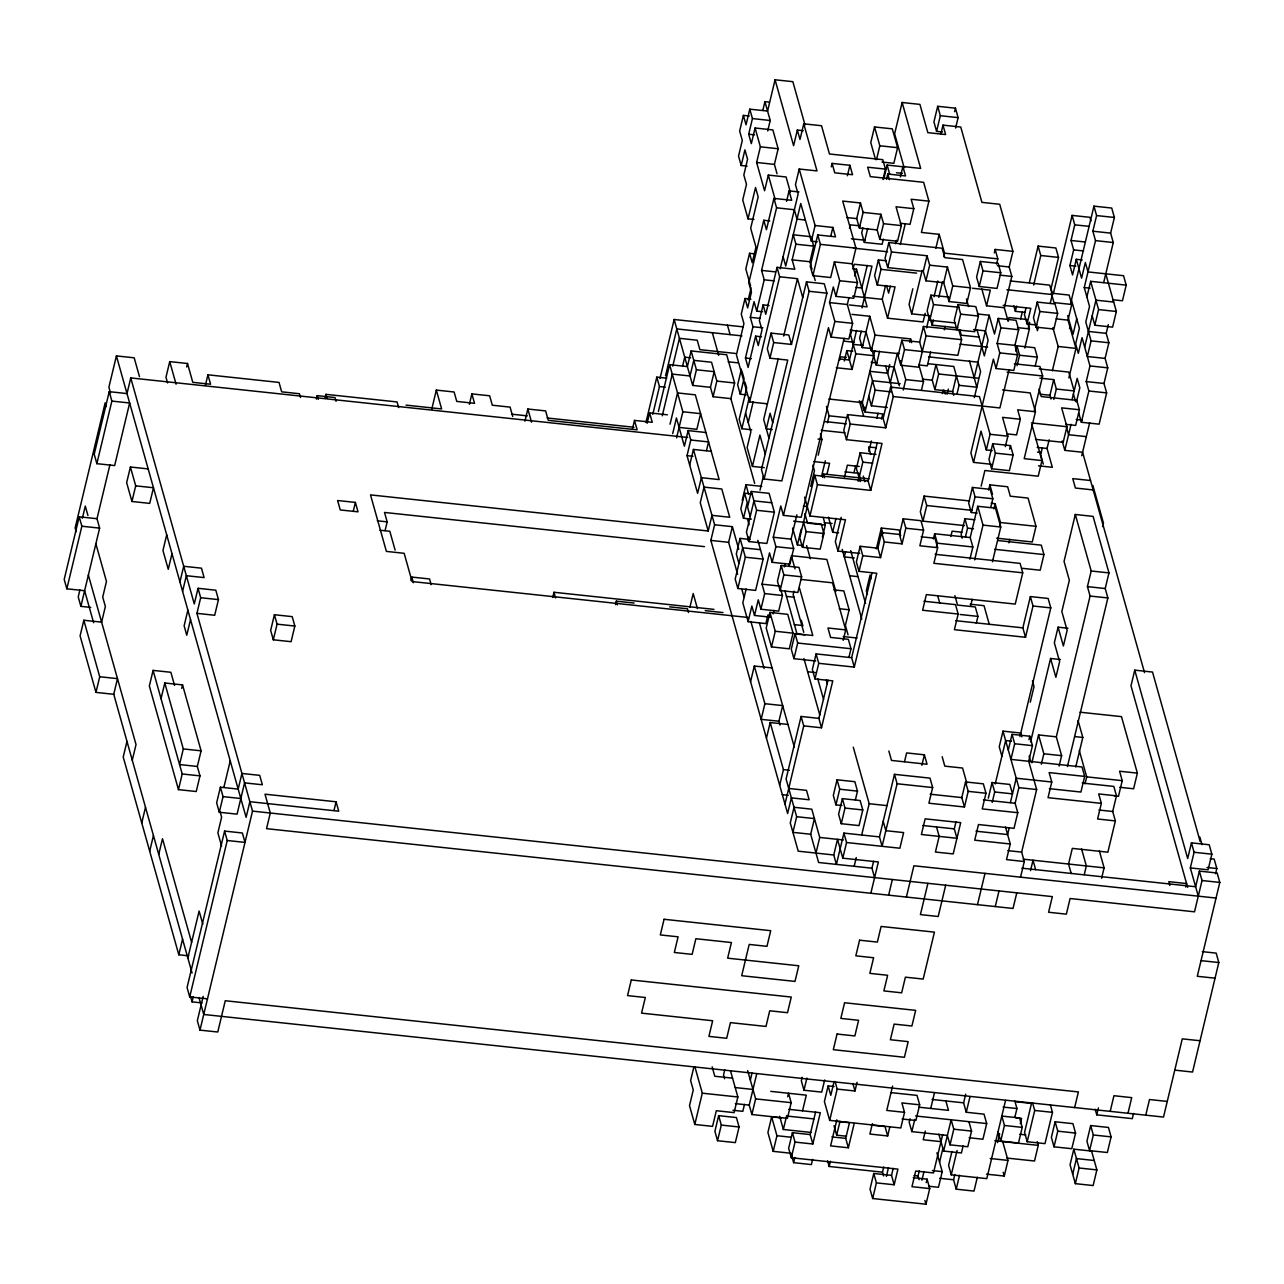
<?xml version="1.0" encoding="UTF-8"?>
<svg xmlns="http://www.w3.org/2000/svg" width="1284" height="1284" viewBox="0 0 1284 1284"><rect width="100%" height="100%" fill="white"/><g stroke="black" fill="none" stroke-linecap="round" stroke-linejoin="round"><path stroke-width="1.5" d="M139.475 376.645L134.178 357.803L116.411 355.909L108.899 387.19L110.488 392.84M90.747 607.396L80.876 606.353L99.622 528.125L96.99 518.72L79.207 516.81L64.2 579.389L66.848 588.81L84.616 590.704L93.62 622.724M109.22 391.668L94.214 454.247L96.862 463.668L114.645 465.562L129.652 402.983L111.868 401.089L109.22 391.668L127.004 393.578L130.759 377.929L687.662 437.459M82.369 518.271L85.29 506.105L87.938 515.526M66.848 588.81L81.855 526.231L79.207 516.81M96.862 463.668L111.868 401.089M79.897 589.982L78.228 596.932L80.876 606.353M96.99 518.72L109.91 464.84M95.883 543.774L106.46 581.443L102.72 597.092L105.368 606.497L101.613 622.146L83.829 620.252L80.09 635.885L95.963 692.397L113.746 694.291L192.086 973.047M130.406 467.007L126.651 482.656L131.947 501.482L149.714 503.392L153.47 487.743L135.703 485.85L130.406 467.007L148.174 468.917M131.947 501.482L135.703 485.85M300.504 397.51L299.445 393.739L281.661 391.829L279.029 382.423L207.928 374.816L210.576 384.237L192.793 382.343L187.512 363.5L169.729 361.607L165.973 377.239L167.562 382.889M95.963 692.397L99.719 676.748L83.829 620.252M186.678 366.983L187.512 363.5M113.746 694.291L117.486 678.642L99.719 676.748M166.711 534.834L162.956 550.467L168.252 569.31L171.992 553.661M205.424 385.248L207.928 374.816M126.972 741.382L123.216 757.014L178.813 954.782L188.684 955.842M174.576 685.479L170.868 672.286L153.085 670.392L149.345 686.025L178.46 789.628L196.227 791.522L199.983 775.873L197.335 766.468L201.09 750.819L182.553 684.902L164.785 682.992L161.03 698.64M132.268 760.208L136.024 744.576L88.371 575.055M179.937 581.909L183.692 566.276L201.46 568.17L204.108 577.591L186.34 575.697L182.585 591.33M187.881 610.173L184.126 625.806L186.774 635.227L190.53 619.578M141.754 822.948L145.509 807.299M198.041 588.297L200.673 597.718L196.934 613.367L214.701 615.261L218.457 599.612L215.808 590.207L198.041 588.297L194.285 603.945L130.759 377.929M181.718 688.368L182.553 684.902M149.698 851.196L153.438 835.547M164.785 682.992L183.307 748.925L179.567 764.558L197.335 766.468M158.734 854.39L162.49 838.741L191.605 942.328M178.46 789.628L182.216 773.979L153.085 670.392M178.813 954.782L182.569 939.134M220.399 787.188L216.643 802.837L219.291 812.258L237.075 814.152L244.57 782.871L262.353 784.765L259.705 775.359L241.922 773.449L238.182 789.098L220.399 787.188L223.047 796.61L219.291 812.258M316.378 399.115L317.212 395.632L334.996 397.542L336.055 401.298M223.978 786.915L230.237 760.85M187.849 957.976L199.116 911.046L202.824 924.223M325.109 397.815L325.943 394.349L397.045 401.94L398.634 407.59M274.423 614.731L270.667 630.38L273.315 639.801L291.099 641.695L294.838 626.046L292.19 616.641L274.423 614.731L277.071 624.152L273.315 639.801M224.588 831.085L227.236 840.506L245.019 842.4L242.371 832.995L224.588 831.085L187.063 987.524L189.711 996.93L207.494 998.84M189.711 996.93L227.236 840.506M201.925 1002.916L192.038 1001.873L193.29 996.657M203.177 996.368L197.335 1020.7L199.983 1030.121L217.766 1032.015L225.262 1000.734L1078.399 1091.93L1074.644 1107.562M199.983 1030.121L252.515 811.119L196.934 613.367M353.293 511.112L355.379 502.413L337.612 500.519L340.26 509.941L358.027 511.834L355.379 502.413M385.088 530.549L387.174 521.866L384.526 512.444L704.451 546.631M334 810.477L336.087 801.794L265.002 794.186L270.298 813.029L266.542 828.661L1013.028 908.462L1016.784 892.813M431.745 409.227L436.335 390.095L454.119 392.005L456.751 401.411L474.534 403.32L471.886 393.899L489.653 395.793L492.302 405.214L510.085 407.124L512.733 416.53M410.944 580.545L411.779 577.078L429.562 578.972L431.151 584.621M469.382 404.332L471.886 393.899M524.931 421.184L527.852 409.018L545.62 410.912L548.268 420.333L637.137 429.835L634.489 420.414L652.272 422.308L649.624 412.902L667.391 414.796M552.73 597.477L553.982 592.277L713.936 609.37M632.418 429.113L634.489 420.414M645.964 422.324L656.814 377.127L666.685 378.186M647.12 423.319L649.624 412.902M659.976 378.587L674.148 319.491L743.259 326.874M652.786 414.363L659.462 386.548L656.814 377.127M665.529 375.843L676.796 328.913L741.959 335.878M658.355 411.602L669.606 364.672L687.373 366.582L691.129 350.933L726.68 354.737L734.625 382.985L730.869 398.634L754.687 483.378M615.501 604.636L616.336 601.153L634.119 603.063M672.768 366.133L679.445 338.318L697.212 340.228L699.86 349.649L735.411 353.437M662.255 415.807L672.254 374.093L690.022 375.987L693.777 360.355L711.545 362.248L716.841 381.091L713.101 396.724L730.869 398.634M682.655 365.844L684.725 357.161L690.664 357.787M749.326 116.025L743.388 115.4L739.648 131.032L742.296 140.454L738.541 156.102L741.189 165.508L747.111 166.15M670.039 424.218L677.551 392.936L695.318 394.83L719.152 479.59L701.369 477.68L697.613 493.329L687.036 455.659L690.776 440.011L688.128 430.605L705.911 432.499M805.02 124.997L792.854 81.678L775.071 79.785L767.575 111.066L749.792 109.172L746.036 124.805L743.388 115.4M672.688 433.639L676.443 417.99L684.388 446.238L688.128 430.605M741.189 165.508L744.945 149.875L747.577 159.28L743.837 174.929L746.486 184.35L742.73 199.983L748.026 218.826L753.949 219.452M777.045 173.789L774.413 164.384L778.152 148.735L772.856 129.909L755.088 127.999L751.333 143.648L748.684 134.226L752.44 118.577L749.792 109.172M676.588 437.828L682.847 411.763L669.606 364.672M713.101 396.724L710.453 387.319L692.67 385.409L696.426 369.776L691.129 350.933M762.84 110.344L764.927 101.645L768.875 102.078M790.334 192.054L786.097 176.983L768.33 175.089L764.574 190.722L756.629 162.474L760.385 146.841L755.088 127.999M767.72 130.92L770.223 120.487L764.927 101.645M748.026 218.826L755.522 187.544L758.17 196.95L750.675 228.247L755.955 247.074L752.215 262.722L749.567 253.301L755.49 253.927M689.685 465.081L693.424 449.432L711.208 451.326M710.453 387.319L714.193 371.67L696.426 369.776M749.567 253.301L745.811 268.95L750.578 285.899M706.473 450.604L708.559 441.921L690.776 440.011M750.947 299.124L745.025 298.482L741.269 314.131L743.918 323.552L736.422 354.833L749.647 401.924L767.431 403.818M769.71 220.912L763.787 220.27L748.781 282.849L751.429 292.254L747.673 307.903L745.025 298.482M748.187 299.942L751.108 287.776M798.937 191.942L789.066 190.883L791.714 200.304L773.931 198.41L766.436 229.692L763.787 220.27M761.54 336.793L755.618 336.151L748.107 367.449L745.458 358.027L752.97 326.746L750.321 317.325L754.077 301.676L756.725 311.097L762.648 311.723M756.725 311.097L764.221 279.816L761.572 270.394L776.579 207.815L773.931 198.41M803.286 130.695L797.348 130.053L793.608 145.702L775.071 79.785M741.398 369.182L737.642 384.831L740.29 394.236L746.213 394.878M882.943 179.535L885.43 169.103L882.782 159.681L829.464 153.984L821.535 125.736L803.752 123.826L799.996 139.475L797.348 130.053M740.29 394.236L744.046 378.603L741.927 371.06M786.562 201.315L789.066 190.883M689.861 607.476L693.199 593.561L697.437 608.632M708.206 530.998L711.962 515.349L729.729 517.259L721.785 488.995L704.017 487.101L700.261 502.75L708.206 530.998L370.514 494.902L386.388 551.398L404.155 553.308L412.1 581.556L747.834 617.443M769.036 305.512L763.113 304.87L759.374 320.518L762.006 329.924L758.266 345.573L755.618 336.151M803.752 123.826L816.993 170.916L799.21 169.023L795.47 184.655L798.118 194.077L780.191 268.821M788.729 788.456L806.496 790.35L809.145 799.772L791.377 797.862L787.622 813.51L710.854 540.42L714.61 524.771L693.424 449.432M811.023 236.689L793.255 234.779L795.903 244.201L792.148 259.85L794.796 269.255L777.029 267.361L765.762 314.291L763.113 304.87M751.702 429.771L741.831 428.728L749.326 397.43M749.647 401.924L779.661 276.782L777.029 267.361M748.235 422.5L753.226 401.635M771.058 333.118L767.302 348.767L769.951 358.188L787.734 360.082L761.46 469.575L764.108 478.996L781.876 480.906L826.912 293.185L824.264 283.764L806.48 281.87L791.474 344.433L773.706 342.539L771.058 333.118L788.825 335.028L791.474 344.433M769.951 358.188L773.706 342.539M737.626 574.333L728.622 542.313L732.378 526.665L714.61 524.771M742.216 500.311L745.972 484.678L761.765 486.363M752.488 494.035L744.592 493.184L740.836 508.833L743.484 518.255L751.381 519.089M764.269 467.649L752.424 466.397L759.919 435.099L765.216 453.942M778.264 358.621L763.675 419.467L768.972 438.293M783.689 336.039L797.444 278.676L779.661 276.782M743.484 518.255L747.24 502.606L744.592 493.184M749.936 539.441L740.049 538.381L736.31 554.014L738.942 563.435M771.732 502.766L753.965 500.872L746.453 532.154L749.102 541.575L766.869 543.469L774.38 512.188L769.084 493.345L751.317 491.451L747.561 507.1L750.209 516.505M817.266 241.793L811.344 241.167L815.099 225.519L799.21 169.023M831.278 166.872L832.112 163.405L849.896 165.299L852.544 174.72L834.76 172.826L832.112 163.405M812.034 269.271L809.915 261.743L813.671 246.095L811.552 238.567M815.099 225.519L832.867 227.428L835.515 236.834L817.747 234.94L810.236 266.221L812.884 275.643L830.668 277.537L834.407 261.904L852.191 263.798L857.487 282.64L853.732 298.273L835.948 296.379L833.316 286.958L829.56 302.607L834.857 321.433L831.101 337.082L848.868 338.976L852.624 323.343L847.328 304.501L848.997 297.551M747.946 540.564L748.781 537.081M760.032 490.151L763.37 476.252M757.833 540.275L763.129 559.118L755.618 590.399L737.851 588.505L745.346 557.208L740.049 538.381M749.102 541.575L756.613 510.278L751.317 491.451M764.108 478.996L809.129 291.291L806.48 281.87M812.884 275.643L820.396 244.361L817.747 234.94M746.148 588.939L742.826 602.854L748.107 621.681L765.89 623.591L767.976 614.892M830.78 236.112L832.867 227.428M847.392 175.731L849.896 165.299M748.107 621.681L751.862 606.048L754.51 615.453L770.304 617.155M754.51 615.453L758.266 599.821L760.914 609.226L778.682 611.136L782.438 595.487L780.849 589.837M760.914 609.226L764.67 593.593L762.022 584.172L769.517 552.89L772.166 562.312L789.949 564.206L793.689 548.557L791.04 539.152L796.882 514.804M772.166 562.312L775.921 546.663L773.273 537.242L780.784 505.96L783.433 515.382L801.2 517.275L844.134 338.254M849.494 228.311L850.329 224.844L860.2 225.888M881.996 162.057L893.841 163.325L897.596 147.676L892.3 128.849L874.532 126.955L870.777 142.588L875.544 159.537M783.433 515.382L828.453 327.661L831.101 337.082M835.948 296.379L839.704 280.731L834.407 261.904M900.18 223.255L910.051 224.315L913.807 208.666L896.023 206.772L901.32 225.599L897.564 241.248L879.797 239.354L877.149 229.932L859.365 228.022L856.733 218.617L860.473 202.968L842.705 201.074L855.946 248.149L852.191 263.798M750.562 681.676L754.318 666.027L772.085 667.921M859.365 228.022L863.121 212.39L860.473 202.968M876.49 159.681L879.829 145.782L874.532 126.955M769.951 612.42L766.211 628.069L771.507 646.895L789.275 648.805L793.031 633.156L787.734 614.33L769.951 612.42L775.247 631.263L771.507 646.895M781.218 565.49L777.462 581.138L780.11 590.56L797.878 592.454L801.633 576.805L798.985 567.4L781.218 565.49L783.866 574.911L780.11 590.56M853.362 267.73L854.197 264.247L871.964 266.157L861.965 307.871M862.944 227.75L861.708 232.966L864.341 242.387L882.124 244.281L883.376 239.065M773.112 613.88L773.947 610.398M784.38 566.95L785.214 563.483M854.855 276.14L856.524 269.191L852.576 268.757M864.341 242.387L867.679 228.472M788.809 566.116L790.896 557.433M839.576 360.29L840.41 356.808L846.333 357.45M883.793 178.974L887.132 165.074L904.899 166.968M1008.036 320.888L1004.329 307.695L1011.824 276.413L1009.192 266.992L1012.932 251.359L999.706 204.268L981.923 202.374L960.753 127.036L942.97 125.126L945.618 134.547L927.851 132.653L919.906 104.389L902.138 102.495L894.627 133.777L904.161 167.69M810.718 486.443L814.457 470.795L812.868 465.145M818.213 455.162L821.969 439.513L820.38 433.864M803.319 545.604L797.396 544.978L801.152 529.329M814.778 475.289L817.427 484.694L870.745 490.392L868.112 480.986L814.778 475.289L799.772 537.852L802.42 547.273L820.203 549.167L823.943 533.534L821.295 524.113L793.656 521.16M827.442 422.757L829.095 415.807L826.463 406.386M886.522 179.246L887.758 174.03L905.541 175.94L902.893 166.519L920.66 168.413L902.138 102.495M844.31 361.013L846.814 350.596L852.736 351.222M851.806 329.731L850.57 334.947L855.85 353.774L852.111 369.423L836.301 367.738M867.246 265.419L861.821 288.017L855.898 287.391M877.149 229.932L880.904 214.284L863.121 212.39M754.318 666.027L764.895 703.696L761.155 719.345L778.923 721.239L779.982 725.011M802.42 547.273L806.175 531.624L803.527 522.203M859.686 553.388L837.971 551.077L845.466 519.779L809.931 515.991L817.427 484.694M794.01 591.17L793.175 594.653L803.768 632.322M821.519 476.46L825.275 460.812M856.54 330.453L849.462 360.002L839.576 358.958M822.675 477.471L823.509 473.989L868.931 478.852M879.797 239.354L883.553 223.705L880.904 214.284M827.089 473.716L829.592 463.283L813.799 461.598M861.275 331.192L859.606 338.141L862.254 347.563L872.125 348.606M886.265 260.764L878.368 259.93L874.613 275.562L877.261 284.984L895.044 286.878L887.533 318.175L923.084 321.963L925.17 313.28M900.389 176.951L902.893 166.519M766.436 738.172L770.191 722.539L787.975 724.433M862.254 347.563L869.766 316.265L851.982 314.371M877.261 284.984L881.017 269.335L878.368 259.93M799.579 588.425L812.804 635.516L795.037 633.606L791.281 649.255L793.929 658.676L815.661 660.987M847.568 414.604L850.217 424.025L885.767 427.829L883.119 418.407L847.568 414.604L843.813 430.252L846.461 439.674L882.012 443.462L870.745 490.392M888.833 242.532L885.093 258.18L887.742 267.602L923.276 271.405L925.924 280.811L943.708 282.721L949.004 301.547L966.772 303.457L970.527 287.809L962.583 259.561L944.815 257.651L942.167 248.245L888.833 242.532L891.481 251.953L887.742 267.602M693.954 1066.667L690.615 1080.566L693.264 1089.988L689.508 1105.636L694.804 1124.463L712.572 1126.373L716.328 1110.724L734.095 1112.618L737.851 1096.985L730.436 1070.615M822.402 537.177L825.323 525.012L823.204 517.468M778.923 721.239L782.678 705.59L764.895 703.696M793.929 658.676L797.685 643.027L795.037 633.606M846.461 439.674L850.217 424.025M887.533 318.175L882.236 299.332L885.575 285.433M895.574 243.719L896.409 240.236M898.944 353.694L871.306 350.741L875.062 335.108L869.766 316.265M844.439 477.343L847.36 465.177L859.221 466.445M881.546 419.146L882.798 413.929L865.015 412.02L862.366 402.614L874.885 350.468M890.31 286.155L888.64 293.105L886.522 285.578M900.309 244.442L905.316 223.593M838.596 532.86L832.674 532.234L836.012 518.335M864.838 407.156L864.004 410.639L861.371 401.218M955.601 128.047L958.105 117.614L955.456 108.193L937.689 106.299L933.933 121.932L936.582 131.353L942.504 131.995M865.015 412.02L872.526 380.738L900.18 383.691M899.346 385.826L894.049 366.999L876.282 365.105L879.62 351.19M694.804 1124.463L702.3 1093.182L694.901 1066.811M841.164 517.324L835.322 541.655L837.971 551.077M854.004 472.576L855.674 465.627M779.677 785.262L783.433 769.614L770.191 722.539M936.582 131.353L940.337 115.72L937.689 106.299M875.961 454.424L860.168 452.722L856.412 468.371L860.119 481.548M887.212 407.493L871.419 405.808L875.174 390.159L869.878 371.317L887.645 373.227L889.732 364.528M801.088 716.456L803.736 725.877L821.503 727.787L818.855 718.366L801.088 716.456L786.081 779.035L796.658 816.704L792.918 832.353L810.686 834.247L818.63 862.495L871.948 868.193L874.597 877.614M816.094 653.893L818.743 663.314L854.293 667.102L851.645 657.697L816.094 653.893L812.339 669.542L814.987 678.947L832.77 680.857L821.503 727.787M940.899 133.825L942.97 125.126M858.226 481.259L862.816 462.144L860.168 452.722M868.883 451.438L871.387 441.006M876.811 418.407L878.063 413.191M885.43 169.103L867.663 167.209L870.311 176.614L923.629 182.312L928.926 201.155L921.414 232.436L939.198 234.33L944.494 253.173L943.66 256.656M784.973 804.089L803.736 725.877M814.987 678.947L818.743 663.314M845.562 551.687L844.31 556.903L854.197 557.962M724.77 1069.749L723.518 1074.949L724.577 1078.721M954.622 111.676L955.456 108.193M890.294 382.648L897.388 353.1M912.812 288.788L909.056 304.42L911.704 313.842L929.488 315.736L932.12 325.157L957.8 327.901M868.112 480.986L877.277 442.739M883.119 418.407L890.614 387.126L979.483 396.628L990.076 434.297L986.321 449.93L992.243 450.572M922.297 351.511L919.649 342.09L901.882 340.196L898.126 355.845L900.774 365.25L918.541 367.16L926.053 335.862L923.405 326.457L974.716 331.705L978.456 316.057L975.824 306.635L958.041 304.741L954.285 320.39L956.933 329.795L960.689 314.163L958.041 304.741M718.655 1115.652L714.899 1131.3L717.547 1140.722L735.331 1142.616L739.07 1126.983L736.422 1117.562L718.655 1115.652L721.303 1125.073L717.547 1140.722M911.704 313.842L922.137 270.394M885.767 427.829L893.263 396.547L890.614 387.126M900.774 365.25L904.514 349.617L901.882 340.196M923.276 271.405L927.032 255.757L891.481 251.953M818.855 718.366L828.036 680.119M860.136 546.294L862.784 555.715L880.551 557.609L877.903 548.188L860.136 546.294L856.38 561.943L859.028 571.348L876.795 573.258L854.293 667.102M909.762 342.379L910.597 338.896L875.062 335.108M925.924 280.811L929.68 265.178L927.032 255.757M833.974 589.87L843.845 590.929L849.141 609.772L845.386 625.404L848.034 634.826M935.859 248.245L939.198 234.33M859.028 571.348L862.784 555.715M843.203 640.315L845.707 629.898L832.481 582.808L800.879 579.421M903.246 390.031L905.75 379.599L900.453 360.772M919.649 342.09L923.405 326.457M948.683 297.069L930.9 295.159L927.144 310.808L929.793 320.23L955.473 322.974M926.566 327.918L929.488 315.736M934.062 296.62L937.818 280.987M848.917 657.408L851.003 648.725L848.355 639.304L830.587 637.41L827.939 627.988L845.707 629.898M929.793 320.23L933.548 304.581L930.9 295.159M876.33 548.926L881.338 528.061L899.121 529.971L900.694 535.621M744.495 1104.384L742.826 1111.334L732.955 1110.275M750.337 1080.053L752.007 1073.087M851.645 657.697L872.077 572.52M877.903 548.188L881.659 532.555L899.426 534.449L902.074 543.87L884.307 541.96L881.659 532.555M932.12 325.157L933.372 319.941M938.797 297.358L942.552 281.71M810.686 834.247L814.441 818.598L796.658 816.704M943.708 282.721L947.448 267.072L929.68 265.178M787.686 1096.745L788.52 1093.262L791.169 1102.683L787.429 1118.332L751.878 1114.528L749.23 1105.107L756.725 1073.825M880.551 557.609L884.307 541.96M921.431 390.192L923.517 381.508L918.75 364.56M930.611 351.96L927.273 365.86L919.376 365.025M751.878 1114.528L755.634 1098.879L747.689 1070.631M815.982 853.074L819.738 837.441L811.793 809.193L794.026 807.283L790.27 822.932L798.215 851.18L833.749 854.984L836.398 864.405L843.909 833.107L879.46 836.911L882.092 846.333L897.115 783.754L894.466 774.348L930.001 778.136L932.649 787.557L928.91 803.206L964.444 806.994L968.2 791.361L965.552 781.94L983.335 783.834L985.984 793.255L982.228 808.904L1017.779 812.692L1014.023 828.341L978.472 824.537L974.716 840.185L1010.267 843.989L1006.512 859.622L1024.295 861.532L1020.539 877.165M949.004 301.547L952.744 285.915L947.448 267.072M934.896 389.63L932.248 380.208L936.004 364.576L938.652 373.981L934.896 389.63L952.664 391.524L953.723 395.295M944.334 329.811L945.168 326.329M855.401 799.804L857.487 791.121L854.839 781.699L837.072 779.805L833.316 795.438L835.964 804.859L841.887 805.501M899.426 534.449L903.182 518.8L920.965 520.71L923.597 530.131L919.858 545.764L937.625 547.674L933.869 563.307L1022.738 572.808L1015.243 604.09L926.374 594.588L922.618 610.237L958.169 614.041L954.413 629.674L1025.515 637.281L1033.01 606L1030.362 596.578L1048.145 598.472L1050.793 607.894L1019.929 736.518M835.964 804.859L839.72 789.211L837.072 779.805M902.074 543.87L905.83 528.222L903.182 518.8M842.368 798.632L838.612 814.281L841.261 823.702L859.028 825.596L862.784 809.947L860.136 800.542L842.368 798.632L845.016 808.053L841.261 823.702M942.376 393.546L943.21 390.079M833.749 854.984L837.505 839.335L842.802 858.177L878.352 861.965L870.841 893.263M781.539 1117.931L771.652 1116.871L767.912 1132.52L773.193 1151.347L790.976 1153.257L793.624 1162.662L811.392 1164.572L812.644 1159.356M947.094 394.284L948.346 389.068M969.5 500.953L924.079 496.089L920.323 511.738L922.971 521.16L964.444 525.589M958.939 330.245L961.588 339.666L957.848 355.315L904.514 349.617M980.35 261.454L976.61 277.103L979.243 286.509L997.026 288.418L1000.782 272.77L998.133 263.348L980.35 261.454L982.998 270.876L979.243 286.509M952.664 391.524L956.419 375.891M922.971 521.16L926.727 505.511L924.079 496.089M842.802 858.177L846.557 842.529L843.909 833.107M773.193 1151.347L776.948 1135.714L771.652 1116.871M956.981 393.995L959.068 385.312L953.771 366.47L928.091 363.725M811.006 1132.44L783.352 1129.487L786.691 1115.571M994.33 252.932L995.164 249.449L1012.932 251.359M1004.329 307.695L986.561 305.801L990.301 290.152L972.534 288.258M996.561 264.087L997.812 258.87L995.164 249.449M802.163 1077.34L801.328 1080.807L803.977 1090.228L821.744 1092.122L824.665 1079.956M854.181 866.299L856.251 857.6M861.676 835.017L869.188 803.72L853.298 747.224M933.404 538.975L934.656 533.759L970.206 537.563L972.855 546.984L969.934 559.15M792.405 1132.681L795.037 1142.086L812.82 1143.996L810.172 1134.574L792.405 1132.681L788.649 1148.313L791.297 1157.735L897.933 1169.13L894.178 1184.779L876.41 1182.869L873.762 1173.464L891.529 1175.358L894.178 1184.779M974.187 377.785L989.194 315.222L977.349 313.954M803.977 1090.228L806.898 1078.062M936.469 546.663L937.304 543.18L934.656 533.759M791.297 1157.735L795.037 1142.086M802.548 1110.804L806.304 1095.172L770.753 1091.368M974.331 397.639L980.591 371.558L977.943 362.152L928.573 356.872M793.624 1162.662L794.876 1157.462M991.296 464.278L973.529 462.384L970.881 452.963L993.383 359.119L996.031 368.524L1013.814 370.434L1017.57 354.785L1014.922 345.364L1018.661 329.731L1016.013 320.31L998.246 318.416L994.49 334.049L989.194 315.222M950.866 536.391L952.118 531.175L961.989 532.234M996.031 368.524L999.787 352.891L997.138 343.47L1000.894 327.821L998.246 318.416M871.948 868.193L873.618 861.243M879.46 836.911L894.466 774.348M810.172 1134.574L815.597 1111.976M973.529 462.384L981.024 431.103L986.321 449.93M1008.149 321.048L1008.983 317.565L1026.751 319.459M812.82 1143.996L820.316 1112.714L788.729 1109.328M904.53 761.621L906.616 752.922L924.4 754.815L927.048 764.237L891.497 760.433L888.849 751.028M834.07 1086.537L828.148 1085.911L824.392 1101.544L829.689 1120.386L900.79 1127.978L904.53 1112.345L901.882 1102.924L919.665 1104.818L915.909 1120.467L902.09 1118.99M974.781 519.779L964.91 518.736L961.154 534.369L962.214 538.14M990.75 507.453L992.837 498.77L990.189 489.348L972.421 487.438L968.666 503.087L971.314 512.509L977.236 513.135M1025.258 312.397L1015.387 311.338L1016.639 306.122M834.135 1081.417L830.796 1095.316L828.148 1085.911M965.472 536.84L967.558 528.141L964.91 518.736M971.314 512.509L975.07 496.86L972.421 487.438M1020.603 319.09L1022.273 312.14M1029.351 282.592L1038.114 246.095L1055.881 247.989L1058.53 257.41L1051.018 288.691L1052.607 294.341M981.153 486.154L984.892 470.506L1038.226 476.203L1041.966 460.571L1031.919 424.779M1009.08 369.696L999.899 407.943L893.263 396.547M829.689 1120.386L837.184 1089.089L835.081 1081.561M970.206 537.563L977.718 506.281L995.485 508.175L1000.782 527.018L992.436 561.782M992.725 443.702L988.969 459.351L991.617 468.772L1009.385 470.666L1013.14 455.034L1010.492 445.612L992.725 443.702L995.373 453.124L991.617 468.772M1015.676 351.03L1016.928 345.813L1034.695 347.723L1037.344 357.129L1035.257 365.828M1026.093 307.582L1024.423 314.532L1027.072 323.953L1036.942 325.012M1033.668 285.048L1040.762 255.5L1038.114 246.095M888.624 895.157L892.364 879.508M1017.072 365.667L1019.576 355.235L1016.928 345.813M1027.072 323.953L1030.827 308.304L1003.173 305.351M836.847 1119.825L830.587 1145.89L848.371 1147.784L854.197 1123.452M921.896 765.248L924.4 754.815M988.616 490.071L989.868 484.854L1007.651 486.764L1010.299 496.186L1028.067 498.08L1036.011 526.328L1032.256 541.976L996.705 538.173M1028.388 327.5L1029.64 322.284M1024.825 347.996L1029.399 328.881L1027.28 321.353M883.553 1175.935L882.493 1172.164L829.175 1166.466L830.411 1161.25M846.541 1136.244L836.67 1135.184L840.009 1121.285M974.668 559.872L983.014 525.108L977.718 506.281M1037.231 302.077L1033.476 317.726L1036.124 327.147L1053.891 329.041L1057.647 313.392L1054.999 303.987L1037.231 302.077L1039.88 311.498L1036.124 327.147M1005.34 446.623L1007.844 436.191L1002.547 417.364L1020.331 419.258L1016.575 434.907L1006.704 433.848M970.576 606.241L972.245 599.291M993.912 508.913L995.164 503.697L991.216 503.28M837.184 1089.089L854.967 1090.999L857.054 1082.3M1038.274 327.211L1037.44 330.678L1035.851 325.029M1009.657 449.079L1010.492 445.612M848.371 1147.784L845.723 1138.378L849.478 1122.73L835.643 1121.253M906.392 897.051L913.903 865.769L1216.044 898.062M1050.264 303.249L1052.35 294.566L1049.702 285.144L1010.203 280.923M1053.361 293.619L1072.108 215.407L1089.891 217.317L1090.951 221.073M976.273 623.334L977.943 616.384L975.294 606.963L957.527 605.069L954.879 595.648M999.626 526.007L1000.461 522.524L995.164 503.697M1082.235 259.946L1076.297 259.304L1072.557 274.953L1069.909 265.531L1073.665 249.882L1071.016 240.477L1074.756 224.828L1072.108 215.407M1034.294 410.736L1042.64 375.971L1039.992 366.55L1014.312 363.805M1002.515 389.951L1030.153 392.904L1035.45 411.747L1024.199 458.661L1041.966 460.571M1008.919 542.827L1009.754 539.344M927.915 883.312L920.419 914.593L938.187 916.503L945.698 885.206M1052.35 370.819L1058.176 346.487L1052.88 327.645M872.398 1123.612L869.894 1134.045L887.661 1135.955L889.748 1127.256M1070.615 303.489L1093.952 206.146L1111.735 208.056L1114.384 217.461L1110.628 233.11L1113.276 242.532L1103.694 282.512M1051.002 399.019L1049.943 395.247L1053.699 379.615L1039.863 378.138M1068.866 377.929L1075.96 348.381L1068.015 320.133L1071.771 304.485L1069.123 295.079L1051.339 293.169L1053.987 302.591L1071.771 304.485M1069.508 328.543L1070.342 325.061M1078.721 412.854L1081.369 422.276L1099.136 424.169L1106.648 392.888L1103.999 383.467L1107.755 367.834L1105.107 358.413L1087.323 356.519L1091.079 340.87L1085.783 322.027L1089.538 306.394L1084.242 287.552L1095.509 240.622L1092.861 231.216L1096.6 215.568L1093.952 206.146M1042.303 447.747L1040.65 454.697L1043.298 464.118M1053.843 399.452L1056.347 389.036L1053.699 379.615M892.605 1086.104L886.763 1110.435L904.53 1112.345M936.534 826.96L939.166 836.382L935.426 852.03L953.193 853.924L960.705 822.643L925.154 818.839L921.398 834.488L956.949 838.291L954.301 828.87L955.97 821.921M964.444 806.994L961.796 797.589L965.552 781.94M1076.746 318.849L1072.991 334.482L1067.694 315.655M1038.515 465.819L1052.334 467.296L1047.038 448.469L1049.124 439.77M873.762 1173.464L870.006 1189.096L872.655 1198.518L925.973 1204.215L929.728 1188.583L927.08 1179.161L913.261 1177.685M1086.89 296.973L1090.646 281.324L1126.196 285.128L1122.441 300.777L1112.57 299.718M872.655 1198.518L876.41 1182.869M882.493 1172.164L883.745 1166.947M1072.028 399.613L1077.18 378.379L1079.828 387.8L1076.49 401.699M1084.675 347.097L1095.942 300.167L1113.709 302.061M886.393 1176.369L888.464 1167.686M1065.784 424.346L1075.655 425.405L1079.411 409.757L1061.643 407.863L1066.924 426.705L1063.184 442.338L1035.53 439.385M1144.525 672.623L1082.589 452.273L1064.821 450.363L1071.065 424.298M1105.765 273.813L1116.358 311.482L1112.602 327.131L1094.835 325.221L1098.59 309.588L1090.646 281.324M891.529 1175.358L893.199 1168.408M1025.515 637.281L1022.866 627.86L1030.362 596.578M997.861 540.516L1041.308 545.17L1043.956 554.576L1040.2 570.224L1022.417 568.331M1081.369 422.276L1088.864 390.994L1086.232 381.573L1089.972 365.924L1082.043 337.676L1078.287 353.325L1075.639 343.903L1079.395 328.255L1071.45 300.007M910.019 1118.733L909.184 1122.2L911.833 1131.621L947.383 1135.425L950.032 1144.846L967.799 1146.74L971.555 1131.092L968.906 1121.686M1021.823 736.807L1020.764 733.036L1002.997 731.142L999.241 746.774L1001.889 756.196M988.311 798.183L992.051 782.55L1009.834 784.444L1012.482 793.865L994.699 791.971L992.051 782.55M911.833 1131.621L914.754 1119.455M995.212 784.01L1005.645 740.547L1011.567 741.189M992.211 802.388L994.699 791.971M1105.107 358.413L1108.862 342.764L1106.214 333.358L1108.285 324.659M1008.293 749.968L1012.049 734.32L1029.816 736.23L1032.464 745.651L1028.709 761.284L1036.653 789.532L1021.647 852.111L1024.295 861.532M1081.754 455.74L1089.683 422.725M1012.049 734.32L1014.681 743.741L1010.941 759.39L1082.027 766.981L1084.675 776.403L1080.919 792.051L1049.333 788.665M977.493 904.658L984.989 873.377M925.299 1131.06L923.212 1139.743L940.979 1141.653M930.723 1108.461L934.463 1092.812M1030.282 702.204L1034.037 686.555L1032.448 680.905M1067.421 766.548L1107.867 597.943L1105.219 588.537L1108.959 572.889L1093.085 516.393L1075.302 514.483L1064.051 561.413L1069.347 580.256L1061.836 611.537L1067.132 630.364L1063.377 646.013L1058.096 627.186L1067.967 628.229M919.087 1179.739L918.044 1175.967L919.28 1170.751M1010.396 802.548L1016.238 778.216L1051.773 782.02L1048.033 797.669L1101.351 803.367L1097.595 818.999L1115.363 820.909L1107.867 852.191L1072.317 848.387L1068.561 864.036L1071.209 873.457M921.928 1180.173L924.015 1171.473M1028.982 739.696L1029.816 736.23M1009.288 827.618L1007.619 834.568L976.017 831.197M1017.779 812.692L1015.13 803.286L1018.87 787.638L1002.997 731.142M1030.571 741.895L1050.585 658.467L1060.456 659.527M1058.096 627.186L1054.341 642.819L1059.637 661.661L1055.881 677.294L1050.585 658.467M926.245 1182.628L927.08 1179.161M995.26 906.552L999.016 890.919M942.649 1134.703L933.484 1172.934L915.701 1171.04L911.961 1186.673L929.728 1188.583M1031.871 762.744L1038.547 734.929L1056.315 736.839L1061.611 755.666L1059.107 766.099M939.567 1162.229L942.889 1148.313M963.08 1146.018L961.411 1152.968L943.628 1151.058L951.139 1119.776L953.787 1129.198L950.032 1144.846M936.919 1152.807L942.215 1171.634L938.46 1187.283L928.589 1186.223M1041.34 764.205L1043.844 753.772L1038.547 734.929M951.942 1151.507L948.603 1165.423L951.251 1174.828L986.802 1178.632L1005.565 1100.42M969.115 1137.736L982.934 1139.229L986.69 1123.58L984.042 1114.159L966.258 1112.265L963.61 1102.844L965.696 1094.161M1056.315 736.839L1090.084 596.049L1087.436 586.627L1091.191 570.995L1075.302 514.483M1102.619 526.601L1103.454 523.118L1092.861 485.448M951.251 1174.828L957.094 1150.496M966.258 1112.265L970.014 1096.616M977.333 1177.187L974.01 1191.087L956.227 1189.177L953.579 1179.771L954.831 1174.555M1030.522 870.664L1033.01 860.232L1035.658 869.653M956.227 1189.177L959.565 1175.277M1075.735 766.997L1082.813 737.449L1078.046 720.484M997.572 1142.583L999.658 1133.9M1085.012 783.802L1086.681 776.852L1079.282 750.482M1000.701 1141.123L1004.457 1125.474L1001.809 1116.069L1019.592 1117.963L1022.224 1127.384L1018.485 1143.017L1000.701 1141.123L998.053 1131.702M1014.858 1117.241L1016.944 1108.541L1014.825 1101.014M986.481 1174.154L1004.265 1176.048L1008.004 1160.399L1002.708 1141.572M1020.347 1123.628L1021.599 1118.412L1015.676 1117.786M1084.258 874.629L1086.344 865.93L1081.577 848.981M1200.171 841.566L1152.518 672.062L1134.751 670.152L1130.995 685.8L1187.636 887.324M1031.646 1102.763L1024.568 1132.311L1027.2 1141.733L1044.983 1143.627L1052.479 1112.345L1050.36 1104.818M1027.2 1141.733L1034.711 1110.451L1032.593 1102.908M1115.363 820.909L1112.714 811.488L1116.47 795.839L1113.822 786.434L1082.235 783.047M1119.792 787.301L1133.611 788.777L1137.367 773.128L1119.584 771.235L1122.232 780.656L1118.476 796.289L1114.528 795.871M1101.608 878.256L1104.112 867.84L1099.345 850.891M1037.199 1141.604L1038.258 1145.376L1034.519 1161.009L1006.865 1158.056M1055.127 1121.767L1051.387 1137.399L1054.02 1146.821L1071.803 1148.715L1075.559 1133.082L1072.91 1123.66L1055.127 1121.767L1057.775 1131.172L1054.02 1146.821M1073.809 1149.164L1070.053 1164.813L1075.35 1183.655L1093.133 1185.549L1096.873 1169.901L1091.577 1151.074L1073.809 1149.164L1079.106 1168.007L1075.35 1183.655M1072.702 1174.234L1076.457 1158.585L1094.225 1160.495M1090.678 1125.554L1086.922 1141.203L1089.57 1150.624L1107.354 1152.518L1111.093 1136.886L1108.461 1127.464L1090.678 1125.554L1093.326 1134.976L1089.57 1150.624M1133.563 1113.437L1132.311 1118.653L1096.761 1114.849L1098.43 1107.899M1110.195 1111.366L1113.95 1095.717L1131.718 1097.627L1127.978 1113.26M1191.44 842.85L1194.088 852.271L1190.332 867.92L1208.1 869.814L1211.855 854.181L1209.207 844.76L1191.44 842.85L1187.684 858.498L1134.751 670.152M1185.742 887.035L1186.576 883.553L1168.809 881.659L1169.868 885.43M1215.065 978.183L1197.282 976.289L1219.8 882.429L1217.152 873.008L1199.384 871.114L1195.629 886.746L1021.839 868.177M1145.745 1115.17L1149.501 1099.521L1167.268 1101.431M1199.384 871.114L1202.033 880.519L1194.521 911.817L1070.102 898.511L1066.362 914.16L1048.579 912.25L1052.334 896.617L252.515 811.119M1215.579 873.746L1216.831 868.53L1214.182 859.108L1210.234 858.691M1202.338 951.637L1216.173 953.129L1218.805 962.535L1192.547 1072.044L1174.78 1070.134M940.337 115.72L958.105 117.614M752.44 118.577L770.223 120.487M879.829 145.782L897.596 147.676M748.684 134.226L754.607 134.852M760.385 146.841L778.152 148.735M896.489 172.746L902.411 173.372M756.629 162.474L774.413 164.384M1096.6 215.568L1114.384 217.461M928.926 201.155L911.159 199.245L913.807 208.666M1074.756 224.828L1088.591 226.305M1092.861 231.216L1110.628 233.11M1095.509 240.622L1113.276 242.532M776.579 207.815L794.363 209.725L797.011 219.147L804.908 219.981M1071.016 240.477L1084.836 241.954M846.846 217.558L856.733 218.617M883.553 223.705L901.32 225.599M1073.665 249.882L1083.535 250.942M1040.762 255.5L1058.53 257.41M851.356 238.76L865.175 240.252M1069.909 265.531L1075.832 266.157M944.494 253.173L997.812 258.87M820.396 244.361L855.946 248.149M854.004 248.181L887.565 251.776M795.903 244.201L813.671 246.095M997.331 265.724L1009.192 266.992M982.998 270.876L1000.782 272.77M999.979 275.145L1011.824 276.413M1084.242 287.552L1090.164 288.194M792.148 259.85L809.915 261.743M881.017 269.335L916.567 273.139M1006.929 289.702L1052.35 294.566M952.744 285.915L970.527 287.809M761.572 270.394L775.408 271.871M839.704 280.731L857.487 282.64M1098.59 309.588L1116.358 311.482M764.221 279.816L774.091 280.859M1039.88 311.498L1057.647 313.392M809.129 291.291L826.912 293.185M933.548 304.581L959.228 307.325M852.624 296.171L882.236 299.332M1056.17 318.865L1068.015 320.133M960.689 314.163L978.456 316.057M829.56 302.607L847.328 304.501M849.334 304.95L867.117 306.86L856.524 269.191M1088.431 331.449L1106.214 333.358M1017.554 327.613L1029.399 328.881M1000.894 327.821L1018.661 329.731M1091.079 340.87L1108.862 342.764M973.593 329.587L985.454 330.855L988.102 340.276L984.346 355.925L976.931 329.555M834.857 321.433L852.624 323.343M979.05 337.082L961.283 335.188L959.694 329.539M1058.176 346.487L1075.96 348.381M926.053 335.862L961.588 339.666M997.138 343.47L1014.922 345.364M750.321 317.325L760.192 318.384M850.217 330.229L866.01 331.914L871.306 350.741M959.967 344.176L987.621 347.129M999.787 352.891L1017.57 354.785M752.97 326.746L762.84 327.789M1019.576 355.235L1037.344 357.129M1089.972 365.924L1107.755 367.834M844.166 341.175L854.037 342.234M853.202 344.369L863.089 345.412M1039.205 368.925L1068.818 372.087L1074.114 390.93L1056.347 389.036M855.85 353.774L873.634 355.684M1007.089 372.167L1042.64 375.971M1086.232 381.573L1103.999 383.467M871.178 362.329L877.1 362.955M938.652 373.981L978.135 378.218M1088.864 390.994L1106.648 392.888M745.458 358.027L751.381 358.653M922.377 379.165L932.248 380.208M905.75 379.599L923.517 381.508M959.068 385.312L976.835 387.206L969.42 360.836M1040.072 394.204L1049.943 395.247M728.172 361.799L738.059 362.858M875.174 390.159L890.968 391.845M1035.45 411.747L1017.682 409.837L1020.331 419.258M716.841 381.091L734.625 382.985M1076.265 419.499L1082.187 420.141M828.806 399.019L862.366 402.614M1031.389 422.901L1066.924 426.705M659.462 386.548L665.385 387.174M1086.344 436.624L1068.561 434.73L1066.458 427.187M829.095 415.807L846.878 417.701M990.076 434.297L1007.844 436.191M824.569 421.521L846.3 423.848M1037.167 447.41L1047.038 448.469M682.847 411.763L700.615 413.657L696.859 429.305L679.092 427.411M1037.52 452.128L1041.468 452.562M821.295 430.301L845 432.836M995.373 453.124L1013.14 455.034M772.246 429.514L766.323 428.872L770.079 413.239L772.711 422.661M818.02 439.096L821.969 439.513M876.474 447.795L868.578 446.96L870.696 454.488M511.578 414.186L527.371 415.872M547.128 417.99L634.023 427.267M406.081 405.134L441.632 408.938L436.335 390.095M1090.533 480.521L1072.75 478.627L1075.398 488.032L1093.182 489.942M862.816 462.144L872.687 463.203M844.92 471.822L858.739 473.298M687.036 455.659L692.959 456.285M975.07 496.86L992.837 498.77M926.727 505.511L972.149 510.374M1000.461 522.524L1036.011 526.328M983.014 525.108L1000.782 527.018M803.335 506.137L807.283 506.57M967.558 528.141L973.481 528.783M756.613 510.278L774.38 512.188M905.83 528.222L923.597 530.131M824.168 522.668L832.064 523.503M825.323 525.012L807.54 523.118L804.891 513.696M921.158 536.776L934.977 538.253L937.625 547.674M937.304 543.18L972.855 546.984M994.586 549.311L1043.956 554.576M806.175 531.624L823.943 533.534M935.169 554.319L1020.09 563.387L1022.738 572.808M1091.191 570.995L1108.959 572.889M773.273 537.242L791.04 539.152M775.921 546.663L793.689 548.557M710.854 540.42L728.622 542.313M760.481 549.696L742.698 547.803L735.202 579.084L737.851 588.505M1087.436 586.627L1105.219 588.537M745.346 557.208L763.129 559.118M1090.084 596.049L1107.867 597.943M377.303 520.806L387.174 521.866M849.607 575.746L857.503 576.58M379.952 530.228L389.822 531.271L395.119 550.114M783.866 574.911L801.633 576.805M1033.01 606L1050.793 607.894M970.206 604.202L984.026 605.679L989.322 624.505M762.022 584.172L779.789 586.066M923.918 601.249L955.521 604.62L958.169 614.041M764.67 593.593L782.438 595.487M960.175 614.49L977.943 616.384M786.45 596.386L794.363 597.237M81.855 526.231L99.622 528.125M955.713 620.686L1022.866 627.86M839.271 608.712L849.141 609.772M669.67 606.867L687.438 608.76L688.497 612.532M705.205 610.654L722.988 612.564M794.395 624.634L802.291 625.485M843.267 636.543L857.086 638.02M775.247 631.263L793.031 633.156M804.94 634.906L797.043 634.055L784.861 590.736M797.685 643.027L851.003 648.725M200.673 597.718L218.457 599.612M807.636 671.725L815.533 672.575M277.071 624.152L294.838 626.046M1080.005 712.203L1121.478 716.632L1137.367 773.128M1074.917 736.599L1082.813 737.449M1014.681 743.741L1032.464 745.651M1043.844 753.772L1061.611 755.666M1084.675 776.403L1049.124 772.599L1051.773 782.02M1086.681 776.852L1122.232 780.656M1116.47 795.839L1098.703 793.945L1101.351 803.367M1018.87 787.638L1036.653 789.532M783.433 769.614L789.355 770.256M897.115 783.754L932.649 787.557M968.2 791.361L985.984 793.255M1098.895 810.011L1112.714 811.488M930.21 794.202L961.796 797.589M983.528 799.9L1015.13 803.286M839.72 789.211L857.487 791.121M869.188 803.72L886.955 805.63M782.325 794.684L788.248 795.31M845.016 808.053L862.784 809.947M1194.088 852.271L1211.855 854.181M922.698 825.484L954.301 828.87M183.307 748.925L201.09 750.819M1206.96 867.47L1216.831 868.53M1007.812 850.634L1021.647 852.111M819.738 837.441L843.428 839.977M1023.139 859.173L1104.112 867.84M846.557 842.529L899.875 848.226L903.631 832.594L885.848 830.684L883.199 821.262M1202.033 880.519L1219.8 882.429M182.216 773.979L199.983 775.873M223.047 796.61L240.83 798.52M1201.038 960.641L1218.805 962.535M1200.059 1040.746L1182.275 1038.852L1163.513 1117.064L203.739 1014.472L198.972 997.524M1015.467 1101.72L1031.277 1103.405M891.337 1092.652L917.017 1095.396L919.665 1104.818M732.554 1078.143L714.787 1076.249L712.139 1066.827M932.024 1099.473L963.61 1102.844M1003.109 1107.065L1016.944 1108.541M1034.711 1110.451L1052.479 1112.345M735.202 1087.564L752.986 1089.458M918.862 1107.193L948.491 1110.355L945.843 1100.95M702.3 1093.182L737.851 1096.985M755.634 1098.879L791.169 1102.683M915.588 1115.973L986.69 1123.58M1004.457 1125.474L1022.224 1127.384M1057.775 1131.172L1075.559 1133.082M1093.326 1134.976L1111.093 1136.886M735.411 1103.63L749.23 1105.107M1019.817 1134.27L1025.739 1134.896M953.787 1129.198L971.555 1131.092M788.248 1116.181L813.928 1118.926M871.194 1125.057L885.013 1126.533L887.661 1135.955M994.811 1140.722L1038.258 1145.376M721.303 1125.073L739.07 1126.983M831.888 1136.902L845.723 1138.378M776.948 1135.714L790.784 1137.191M990.237 1158.505L1008.004 1160.399M1079.106 1168.007L1096.873 1169.901M932.328 1170.591L942.215 1171.634M914.08 1175.55L918.044 1175.967M939.76 1178.295L953.579 1179.771M1126.196 285.128L1123.548 275.707L1087.997 271.919L1085.349 262.498L1081.593 278.147L1076.297 259.304M1092.186 315.816L1094.835 325.221M1199.85 837.088L1201.968 844.615M1079.411 409.757L1076.762 400.351L1041.212 396.547L1039.093 389.02M1073.424 394.027L1075.543 401.555M1190.332 867.92L1198.277 896.168M1062.173 440.958L1064.821 450.363M1013.798 305.688L1015.387 311.338M981.795 288.852L986.561 305.801M966.451 298.963L968.569 306.507M989.868 484.854L992.516 494.276M887.132 165.074L889.78 174.48M887.758 174.03L889.347 179.68M944.141 390.224L945.201 393.995M1029.126 756.083L1030.715 761.733M910.597 338.896L911.656 342.668M1095.172 1109.199L1096.761 1114.849M885.527 365.683L891.882 388.298M872.045 350.034L876.282 365.105M1005.5 827.04L1010.267 843.989M937.641 595.632L939.76 603.175M868.77 396.387L871.419 405.808M846.814 350.596L852.111 369.423M859.349 400.768L863.586 415.839M966.82 783.112L962.583 768.041L944.815 766.147L942.167 756.725M811.344 241.167L800.751 203.498L785.744 266.061L783.096 256.656M813.093 273.043L815.212 280.57M881.338 528.061L882.927 533.711M863.281 476.091L864.87 481.741M859.269 475.192L860.858 480.842M768.33 175.089L775.199 199.566M797.444 278.676L802.741 297.519M871.146 578.763L870.087 574.991L866.331 590.64L867.39 594.412M850.714 550.676L865.544 603.416M823.509 473.989L824.569 477.76M842.192 549.375L861.789 619.065M828.437 517.163L832.674 532.234M1003.205 1172.276L1004.265 1176.048M835.868 591.507L826.864 559.487L791.313 555.683L795.021 568.876M804.635 497.149L809.931 515.991M806.657 545.572L810.364 558.749M792.629 528.029L797.396 544.978M745.089 382.375L746.678 388.025L739.183 419.306L741.831 428.728M727.466 325.189L730.114 334.61M826.254 679.99L827.313 683.762M745.587 413.079L750.867 431.906L747.127 447.554L752.424 466.397M801.328 620.3L802.917 625.95M817.731 678.69L823.558 699.411M938.861 1134.109L943.628 1151.058M712.331 332.7L718.687 355.315M803.928 658.548L819.802 715.044M745.972 484.678L748.604 494.099M747.513 519.153L749.102 524.803M924.913 1200.46L925.973 1204.215M674.148 319.491L692.67 385.409M732.378 526.665L738.733 549.279M759.374 622.724L794.314 747.031M741.863 589.404L743.982 596.932M750.867 621.424L764.092 668.499M852.849 1083.455L854.967 1090.999M834.022 1125.763L836.67 1135.184M827.586 1160.816L829.175 1166.466M779.645 1116.294L783.352 1129.487M616.336 601.153L617.395 604.924M527.852 409.018L531.56 422.195M553.982 592.277L555.571 597.927M411.779 577.078L413.368 582.727M325.943 394.349L327.003 398.104M317.212 395.632L318.272 399.404M336.087 801.794L338.735 811.199L249.866 801.697L246.111 817.346L116.411 355.909M169.729 361.607L176.085 384.205M106.219 406.595L105.16 402.839L75.13 527.981L76.189 531.736M220.029 811.536L221.618 817.186L217.879 832.834L221.586 846.012M190.449 996.224L192.038 1001.873M631.295 979.965L627.539 995.598L645.322 997.507L641.567 1013.14L712.652 1020.748L708.912 1036.381L726.68 1038.291L730.436 1022.642L765.986 1026.446L769.726 1010.797L787.509 1012.707L791.265 997.058L631.295 979.965M664.069 919.28L660.329 934.929L678.096 936.822L674.341 952.471L692.124 954.365L695.864 938.732L731.415 942.536L727.659 958.169L798.76 965.777L795.005 981.409L741.687 975.712L749.198 944.43L766.965 946.324L770.721 930.691L664.069 919.28M837.072 1034.037L833.316 1049.686L904.418 1057.278L908.173 1041.645L890.39 1039.735L894.145 1024.102L911.913 1025.996L915.669 1010.364L844.583 1002.756L840.827 1018.405L858.595 1020.299L854.855 1035.947L837.072 1034.037M859.59 940.193L855.834 955.826L873.601 957.736L869.862 973.368L887.629 975.278L883.874 990.911L901.657 992.821L905.397 977.172L923.18 979.066L934.431 932.136L881.113 926.438L877.357 942.087L859.59 940.193"/></g></svg>
